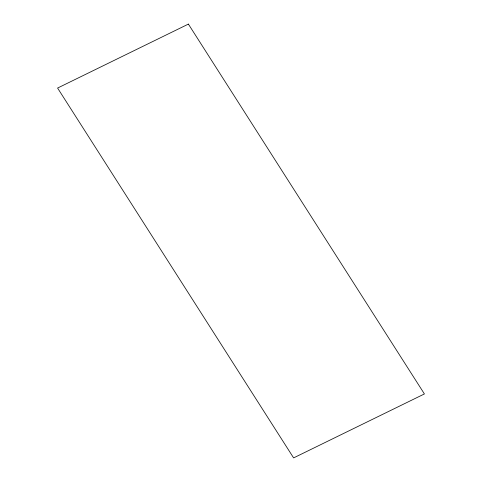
<?xml version="1.0" encoding="UTF-8"?>
<svg xmlns="http://www.w3.org/2000/svg" width="482" height="482" viewBox="0 0 482 482"><rect width="100%" height="100%" fill="white"/><g stroke="black" fill="none" stroke-linecap="round" stroke-linejoin="round"><path stroke-width="0.72" d="M188.39 24.1L57.587 88.055L293.61 457.9L424.413 393.945L188.39 24.1"/></g></svg>
